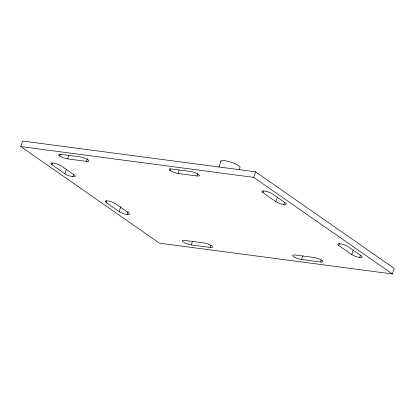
<?xml version="1.0" encoding="UTF-8"?>
<svg xmlns="http://www.w3.org/2000/svg" width="415" height="415" viewBox="0 0 415 415"><rect width="100%" height="100%" fill="white"/><g stroke="black" fill="none" stroke-linecap="round" stroke-linejoin="round"><path stroke-width="0.62" d="M20.75 146.578L22.607 141.033L255.567 171.826L394.25 268.422L392.393 273.967L159.433 243.174L20.75 146.578L253.71 177.371L392.393 273.967M51.932 164.75A6.018 1.437 18.5 0 1 53.405 163.111A6.018 1.437 18.5 0 1 61.368 165.995L74.358 175.042A6.018 1.437 18.5 0 1 72.884 176.681A6.018 1.437 18.5 0 1 64.922 173.792L51.932 164.75L52.487 163.085M59.682 155.999A6.018 1.437 18.5 0 1 61.155 154.364L80.028 156.854A6.018 1.437 18.5 0 1 87.99 159.744A6.018 1.437 18.5 0 1 86.517 161.378L67.65 158.883A6.018 1.437 18.5 0 1 59.682 155.999L60.242 154.339M67.65 158.883L68.947 155.003M64.922 173.792L66.405 169.356M72.884 176.681L73.626 174.461M86.517 161.378L87.446 158.608M106.199 202.546A6.018 1.437 18.5 0 1 107.672 200.907A6.018 1.437 18.5 0 1 115.635 203.791L128.624 212.838A6.018 1.437 18.5 0 1 127.151 214.477A6.018 1.437 18.5 0 1 119.188 211.593L106.199 202.546L106.754 200.881M119.188 211.593L120.858 206.603M127.151 214.477L128.079 211.702M170.077 170.591A6.018 1.437 18.5 0 1 171.551 168.952L190.418 171.447A6.018 1.437 18.5 0 1 198.386 174.331A6.018 1.437 18.5 0 1 196.912 175.97L178.04 173.475A6.018 1.437 18.5 0 1 170.077 170.591L170.632 168.926M178.04 173.475L179.156 170.15M196.912 175.97L197.654 173.755M191.274 244.938L210.146 247.433A6.018 1.437 18.5 0 0 211.614 245.794A6.018 1.437 18.5 0 0 203.651 242.91L184.779 240.415A6.018 1.437 18.5 0 0 183.311 242.054A6.018 1.437 18.5 0 0 191.274 244.938L192.57 241.058M218.99 166.991L220.967 161.077M210.146 247.433L210.887 245.218M239.305 169.709L239.896 167.935A10.116 2.412 18.5 0 0 230.932 162.13A10.116 2.412 18.5 0 0 220.837 161.7M253.71 177.371L255.567 171.826M262.877 192.627A6.018 1.437 18.5 0 1 264.35 190.993A6.018 1.437 18.5 0 1 272.313 193.878L285.302 202.925A6.018 1.437 18.5 0 1 283.829 204.559A6.018 1.437 18.5 0 1 275.866 201.674L262.877 192.627L263.432 190.967M275.866 201.674L277.35 197.239M283.829 204.559L284.571 202.344M301.575 259.52L320.447 262.01A6.018 1.437 18.5 0 0 321.916 260.376A6.018 1.437 18.5 0 0 313.953 257.492L295.081 254.997A6.018 1.437 18.5 0 0 293.613 256.631A6.018 1.437 18.5 0 0 301.575 259.52L302.872 255.64M320.447 262.01L321.189 259.795M338.79 245.504A6.018 1.437 18.5 0 1 340.259 243.864A6.018 1.437 18.5 0 1 348.226 246.749L361.211 255.796A6.018 1.437 18.5 0 1 359.743 257.435A6.018 1.437 18.5 0 1 351.775 254.551L338.79 245.504L339.532 243.283M351.775 254.551L353.264 250.115M359.743 257.435L360.485 255.215"/></g></svg>
